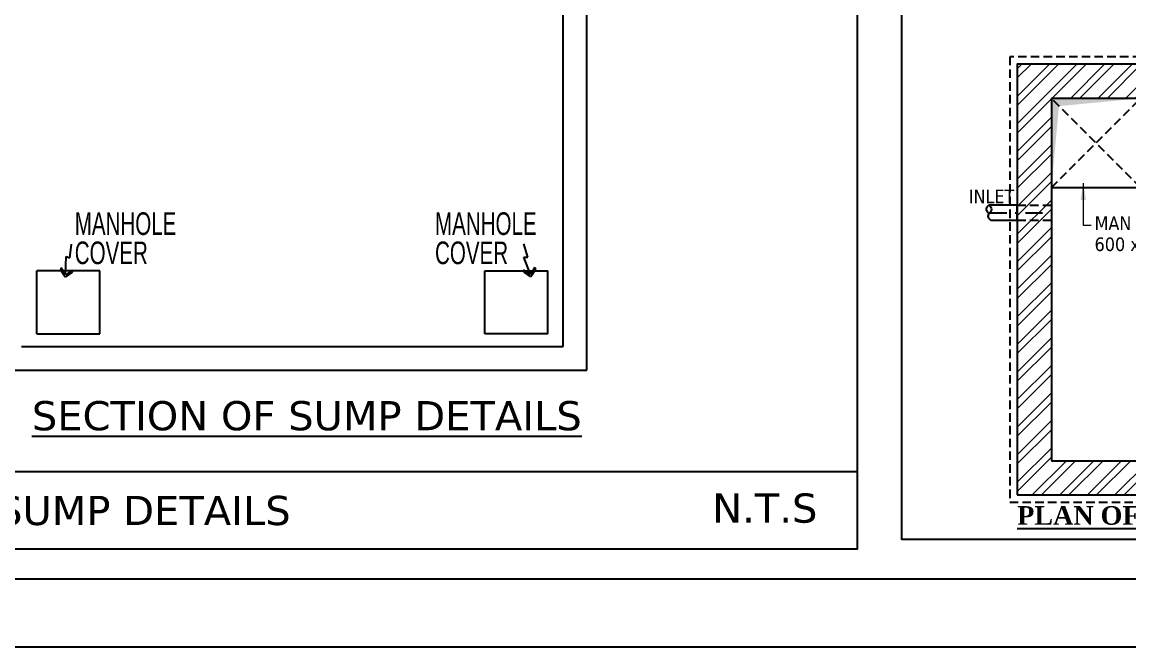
# Model space of a CAD drawing. Header units: metres. Extents: x -1744 to -758, y -4183 to -3914.
# Drawn here: x -1472.1 to -1406.9, y -4183 to -4146.2 of the extents above; entities that cross this region are included whole.
import ezdxf

# ---------------------------------------------------------------- set-up
doc = ezdxf.new("R2010")
doc.units = ezdxf.units.M
doc.linetypes.add('DASHDOT', pattern=[1, 0.5, -0.25, 0, -0.25])
doc.linetypes.add('HIDDEN', pattern=[0.375, 0.25, -0.125])
for name, color, linetype, lineweight in [('DIM', 41, 'Continuous', 13), ('JSC-E-Line', 241, 'Continuous', 25), ('JSC-F-Hatch', 8, 'Continuous', 13)]:
    doc.layers.add(name, color=color, linetype=linetype, lineweight=lineweight)
for name, color, linetype in [('JSC-16P-Pipe', 33, 'Continuous'), ('JSC-C-Partion Wall', 30, 'Continuous'), ('JSC-D-Hidden', 209, 'HIDDEN'), ('JSC-G-Grid Line', 250, 'DASHDOT'), ('JSC-K-Text 2', 146, 'Continuous'), ('JSC-L-Text 3', 205, 'Continuous'), ('TWO WHEELER', 225, 'Continuous'), ('WALL', 7, 'Continuous'), ('WINDOW', 215, 'Continuous')]:
    doc.layers.add(name, color=color, linetype=linetype)
doc.styles.add('0.75', font='verdana.ttf', dxfattribs={"height": 0.75})
doc.styles.add('ARI', font='arial.ttf', dxfattribs={"width": 0.75})
doc.styles.add('CORPORATION', font='arial.ttf')
doc.styles.add('JSC-Tahoma', font='tahoma.ttf')
doc.styles.add('JSC-Times New Roman', font='timesbd.ttf')
doc.dimstyles.new('Dim-outter', dxfattribs={"dimtxt": 1, "dimasz": 1, "dimexe": 0, "dimexo": 0, "dimgap": 1, "dimtad": 1, "dimlfac": -1, "dimzin": 3, "dimdsep": 46, "dimtxsty": 'CORPORATION', "dimblk": 'ARCHTICK', "dimcen": 0.125, "dimclrd": 8, "dimclre": 8, "dimclrt": 256, "dimazin": 0, "dimtfac": 0.5, "dimtix": 1, "dimtmove": 2, "dimatfit": 3, "dimfxl": 0, "dimtolj": 1, "dimtzin": 0, "dimarcsym": 0})

# ---------------------------------------------------------------- blocks, each defined once
blk = doc.blocks.new('_ArchTick')
at = {"color": 0, "linetype": 'ByBlock', "const_width": 0.15}
blk.add_lwpolyline([(-0.5, -0.5), (0.5, 0.5)], dxfattribs=at)
blk = doc.blocks.new('A$C645E3724')
at = {"color": 8}
for p, q in [((12.657, -17.031), (12.657, -8.687)), ((12.229, -16.603), (12.229, -9.115)), ((3.263, -14.987), (3.292, -14.739)), ((11.584, -14.974), (11.514, -14.734)), ((3.185, -15.281), (3.198, -14.961)), ((3.198, -14.961), (3.263, -14.987)), ((11.515, -14.976), (11.584, -14.974)), ((11.628, -15.275), (11.515, -14.976)), ((2.665, -16.367), (2.665, -15.225)), ((3.806, -15.225), (2.665, -15.225)), ((3.102, -15.169), (3.094, -15.211)), ((3.175, -15.339), (3.094, -15.211)), ((3.183, -15.297), (3.102, -15.169)), ((3.301, -15.253), (3.175, -15.339)), ((3.308, -15.21), (3.183, -15.297)), ((3.308, -15.21), (3.301, -15.253)), ((3.806, -16.367), (3.806, -15.225)), ((10.806, -16.367), (10.806, -15.225)), ((10.806, -15.225), (11.948, -15.225)), ((11.632, -15.29), (11.508, -15.204)), ((11.508, -15.204), (11.517, -15.247)), ((11.642, -15.333), (11.517, -15.247)), ((11.714, -15.162), (11.632, -15.29)), ((11.724, -15.204), (11.642, -15.333)), ((11.714, -15.162), (11.724, -15.204)), ((11.948, -16.367), (11.948, -15.225)), ((2.665, -16.367), (3.806, -16.367)), ((11.948, -16.367), (10.806, -16.367)), ((2.384, -16.603), (12.229, -16.603)), ((1.956, -17.031), (12.657, -17.031)), ((0, -18.872), (17.568, -18.872))]:
    blk.add_line(p, q, dxfattribs=at)
blk.add_lwpolyline([(0, 0), (17.568, 0), (17.568, -20.287), (0, -20.287)], close=True, dxfattribs=at)
at = {"color": 8, "style": 'ARI', "width": 0.65}
for s, p in [('MANHOLE', (3.352, -14.572)), ('MANHOLE', (9.899, -14.572)), ('COVER', (3.352, -15.103)), ('COVER', (9.899, -15.103))]:
    blk.add_text(s, height=0.4112, dxfattribs=at).set_placement(p)
at = {"color": 4, "attachment_point": 5, "style": '0.75'}
for s, insert, char_height in [('{\\LSECTION OF SUMP DETAILS}', (7.569, -17.863), 0.53036), ('SUMP DETAILS ', (4.608, -19.586), 0.53036), ('N.T.S', (15.892, -19.542), 0.5304)]:
    blk.add_mtext(s, dxfattribs=dict(at, insert=insert, char_height=char_height))
blk = doc.blocks.new('A$C7B3B1F70')
at = {"layer": 'JSC-F-Hatch'}
h = blk.add_hatch(dxfattribs=at)
h.set_pattern_fill('ANSI32', color=256, scale=1.530845)
h.set_pattern_definition([(45, (-12589.67216, -6702.66123), (-0.405926607, 0.405926607), []), (45, (-12589.40154, -6702.66123), (-0.405926607, 0.405926607), [])])
h.paths.add_polyline_path([(3.394, 1.311), (24.826, 1.311), (24.826, 13.995), (3.394, 13.995)])
h.paths.add_polyline_path([(4.4, 2.317), (23.82, 2.317), (23.82, 12.989), (4.4, 12.989)], flags=16)
at = {"layer": 'JSC-16P-Pipe'}
blk.add_lwpolyline([(2.56, 9.601, -0.628986), (2.567, 9.84, -0.580927), (2.56, 9.601, 0.497005), (2.614, 9.402), (3.394, 9.402), (3.394, 9.84), (2.567, 9.84)], format="xyb", dxfattribs=at)
at = {"layer": 'JSC-C-Partion Wall'}
for points in [[(3.394, 1.311), (24.826, 1.311), (24.826, 13.995), (3.394, 13.995)], [(4.4, 2.317), (23.82, 2.317), (23.82, 12.989), (4.4, 12.989)]]:
    blk.add_lwpolyline(points, close=True, dxfattribs=at)
at = {"layer": 'JSC-D-Hidden'}
for p, q in [((4.4, 10.365), (7.024, 12.989)), ((7.024, 10.365), (4.4, 12.989)), ((3.394, 9.84), (4.4, 9.84)), ((3.394, 9.402), (4.4, 9.402))]:
    blk.add_line(p, q, dxfattribs=at)
blk.add_lwpolyline([(3.175, 1.092), (25.044, 1.092), (25.044, 14.214), (3.175, 14.214)], close=True, dxfattribs=at)
at = {"layer": 'JSC-E-Line'}
blk.add_lwpolyline([(4.4, 10.365), (7.024, 10.365), (7.024, 12.989)], dxfattribs=at)
at = {"layer": 'JSC-F-Hatch'}
blk.add_solid([(4.4, 10.365), (4.4, 12.989), (4.624, 12.76), (7.024, 12.989)], dxfattribs=at)
at = {"layer": 'JSC-G-Grid Line'}
blk.add_line((2.588, 9.621), (4.4, 9.621), dxfattribs=at)
at = {"layer": 'WINDOW'}
blk.add_lwpolyline([(0, 32.153), (27.481, 32.153), (27.481, 0), (0, 0)], close=True, dxfattribs=at)
at = {"layer": 'JSC-K-Text 2', "style": 'JSC-Tahoma'}
for s, p in [('INLET', (1.966, 9.901)), ('MAN HOLE', (5.672, 9.109)), ('600 x 600', (5.672, 8.492))]:
    blk.add_text(s, height=0.4, rotation=360, dxfattribs=at).set_placement(p)
at = {"layer": 'JSC-L-Text 3', "insert": (3.394, 0.979), "char_height": 0.65608, "attachment_point": 1, "style": 'JSC-Times New Roman'}
blk.add_mtext_dynamic_manual_height_columns('{\\H0.83333x;\\L\\C205;PLAN OF SEPTIC TANK}', width=3223.52377, gutter_width=950.132, heights=[0], dxfattribs=at)
at = {"layer": 'TWO WHEELER', "color": 3}
blk.add_leader([(5.339, 10.495), (5.339, 9.254), (5.573, 9.254)], dimstyle='Dim-outter', override={"dimasz": 0.5, "dimtad": 0, "dimfxl": 3, "dimfxlon": 1}, dxfattribs=at)
blk = doc.blocks.new('A$C1C9B1590')
at = {"color": 1}
blk.add_lwpolyline([(365.732, 0), (365.732, 232), (0, 232), (0, 0)], close=True, dxfattribs=at)
blk.add_lwpolyline([(361.732, 4), (361.732, 228), (4, 228), (4, 4)], close=True)
at = {"color": 8, "xscale": 3.24, "yscale": 3.24, "zscale": 3.24}
blk.add_blockref('A$C645E3724', (125.643, 71.477), dxfattribs=at)
at = {"layer": 'DIM', "xscale": 2, "yscale": 2, "zscale": 2}
blk.add_blockref('A$C7B3B1F70', (185.207, 6.332), dxfattribs=at)

msp = doc.modelspace()

# ---------------------------------------------------------------- block references
at = {"layer": 'WALL'}
msp.add_blockref('A$C1C9B1590', (-1605.48862, -4182.96317), dxfattribs=at)

doc.saveas('drawing.dxf')
